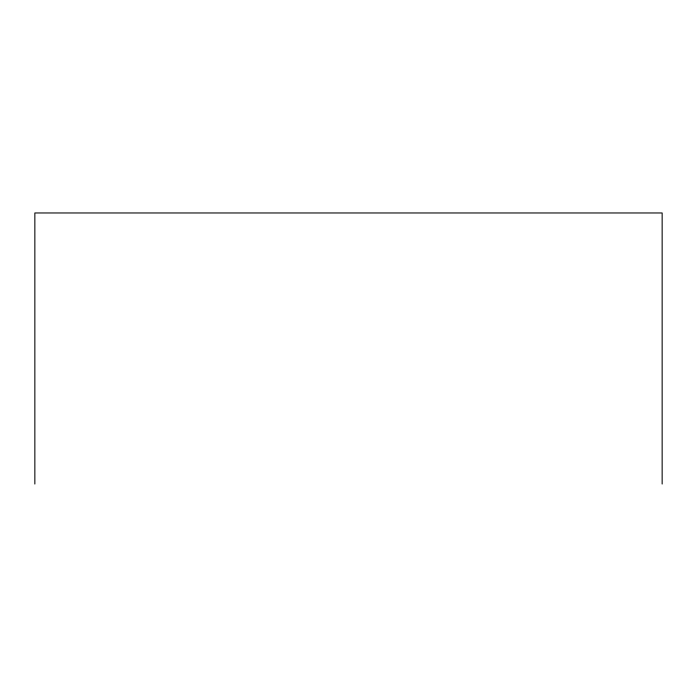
<?xml version="1.0" encoding="UTF-8"?>
<svg xmlns="http://www.w3.org/2000/svg" width="697" height="697" viewBox="0 0 697 697"><rect width="100%" height="100%" fill="white"/><g stroke="black" fill="none" stroke-linecap="round" stroke-linejoin="round"><path stroke-width="1.05" d="M662.15 484.032L662.15 212.968L34.85 212.968L34.85 484.032"/></g></svg>
